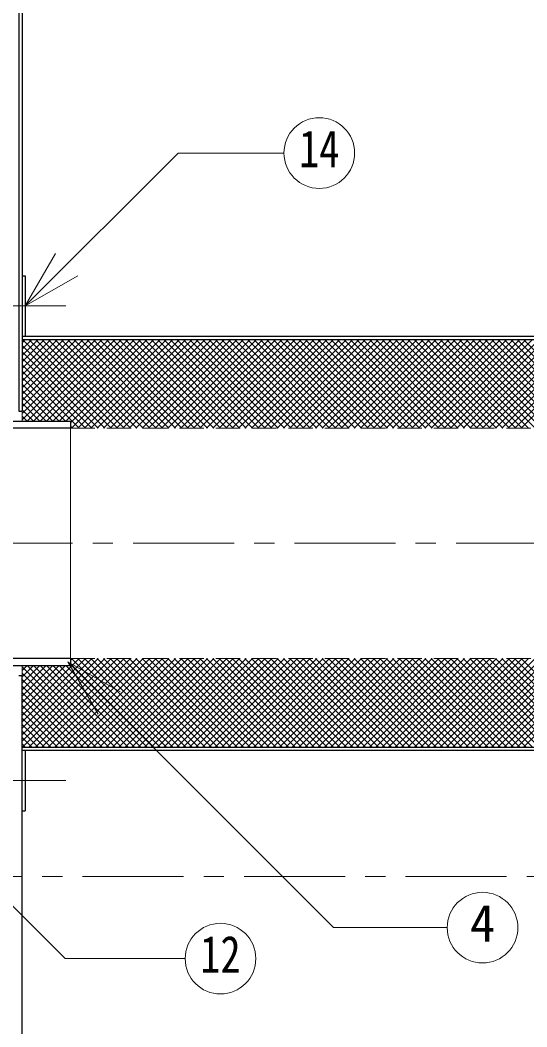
# Model space of a CAD drawing. Units: millimetres at full size, sheet at 1:10; details may follow other scales. Extents: x -2092 to 1958, y -1356 to 1454.
# Drawn here: x -240.5 to 10.6, y -725.2 to -226.7 of the extents above; entities that cross this region are included whole.
import ezdxf
from ezdxf.enums import TextEntityAlignment as Align

# ---------------------------------------------------------------- set-up
doc = ezdxf.new("R2010")
doc.units = ezdxf.units.MM
doc.header["$LTSCALE"] = 10
doc.linetypes.add('CHAIN1', pattern=[8, 5, -1, 1, -1])
doc.linetypes.add('DASHED1', pattern=[1.8, 1.2, -0.6])
doc.layers.add('0-0_ﾚｲﾔ1', color=4, linetype='Continuous', lineweight=9)
doc.styles.add('ＭＳ ゴシック', font='')
doc.styles.get('ＭＳ ゴシック').set_extended_font_data('MS Gothic')

msp = doc.modelspace()

# ---------------------------------------------------------------- linework, layer by layer
at = {"layer": '0-0_ﾚｲﾔ1', "color": 5, "lineweight": 25}
for p, q in [((-239.49, -111.18), (-239.49, -420.28)), ((-239.49, -383.28), (260.51, -383.28)), ((-239.49, -384.88), (258.91, -384.88)), ((-299.49, -425.28), (-215.49, -425.28)), ((-215.49, -542.78), (-299.49, -542.78)), ((-215.49, -542.78), (-215.49, -546.28)), ((-299.49, -546.28), (-215.49, -546.28)), ((-241.09, -551.28), (-239.49, -551.28)), ((-239.49, -914.98), (-239.49, -551.28)), ((-239.49, -586.68), (258.91, -586.68)), ((-239.49, -588.28), (260.51, -588.28)), ((-237.89, -588.28), (-237.89, -618.28)), ((-239.49, -618.28), (-237.89, -618.28))]:
    msp.add_line(p, q, dxfattribs=at)
at = {"layer": '0-0_ﾚｲﾔ1', "color": 7, "lineweight": 18}
for p, q in [((-237.89, -368.28), (-162.16, -292.55)), ((-109.74, -292.55), (-162.16, -292.55)), ((-237.89, -368.28), (-222.89, -342.3)), ((-237.89, -368.28), (-211.91, -353.28)), ((-239.49, -425.28), (-239.49, -420.28)), ((-215.49, -542.78), (-215.49, -428.78)), ((-379.62, -530.03), (-218.22, -691.43)), ((-239.49, -551.28), (-239.49, -546.28)), ((-216.85, -544.39), (-201.85, -570.38)), ((-216.85, -544.39), (-190.87, -559.39)), ((-158.69, -691.43), (-218.22, -691.43))]:
    msp.add_line(p, q, dxfattribs=at)
at = {"layer": '0-0_ﾚｲﾔ1', "linetype": 'CHAIN1'}
for p, q in [((-261.09, -368.28), (-217.89, -368.28)), ((-504.49, -485.78), (690.51, -485.78)), ((-261.09, -603.28), (-217.89, -603.28)), ((640.51, -650.78), (-337.99, -650.78))]:
    msp.add_line(p, q, dxfattribs=at)
at = {"layer": '0-0_ﾚｲﾔ1'}
for p, q in [((-239.49, -424.65), (-199.73, -384.88)), ((-239.49, -421.46), (-202.91, -384.88)), ((-239.49, -418.28), (-206.09, -384.88)), ((-239.49, -415.1), (-209.27, -384.88)), ((-239.49, -411.92), (-212.45, -384.88)), ((-239.49, -408.74), (-215.64, -384.88)), ((-239.49, -405.55), (-218.82, -384.88)), ((-239.49, -402.37), (-222, -384.88)), ((-239.49, -399.19), (-225.18, -384.88)), ((-239.49, -396.01), (-228.36, -384.88)), ((-239.49, -392.83), (-231.55, -384.88)), ((-239.49, -389.65), (-234.73, -384.88)), ((-239.49, -386.46), (-237.91, -384.88)), ((-239.49, -387.82), (-198.53, -428.78)), ((-239.25, -384.88), (-195.35, -428.78)), ((-236.94, -425.28), (-196.54, -384.88)), ((-236.07, -384.88), (-192.17, -428.78)), ((-233.76, -425.28), (-193.36, -384.88)), ((-232.88, -384.88), (-188.98, -428.78)), ((-230.58, -425.28), (-190.18, -384.88)), ((-229.7, -384.88), (-185.8, -428.78)), ((-227.4, -425.28), (-187, -384.88)), ((-226.52, -384.88), (-182.62, -428.78)), ((-224.22, -425.28), (-183.82, -384.88)), ((-223.34, -384.88), (-179.44, -428.78)), ((-221.03, -425.28), (-180.63, -384.88)), ((-220.16, -384.88), (-176.26, -428.78)), ((-217.85, -425.28), (-177.45, -384.88)), ((-216.97, -384.88), (-173.07, -428.78)), ((-215.49, -426.1), (-174.27, -384.88)), ((-214.99, -428.78), (-171.09, -384.88)), ((-213.79, -384.88), (-169.89, -428.78)), ((-211.81, -428.78), (-167.91, -384.88)), ((-210.61, -384.88), (-166.71, -428.78)), ((-208.62, -428.78), (-164.72, -384.88)), ((-207.43, -384.88), (-163.53, -428.78)), ((-205.44, -428.78), (-161.54, -384.88)), ((-204.25, -384.88), (-160.35, -428.78)), ((-202.26, -428.78), (-158.36, -384.88)), ((-201.06, -384.88), (-157.16, -428.78)), ((-199.08, -428.78), (-155.18, -384.88)), ((-197.88, -384.88), (-153.98, -428.78)), ((-195.9, -428.78), (-152, -384.88)), ((-194.7, -384.88), (-150.8, -428.78)), ((-192.71, -428.78), (-148.81, -384.88)), ((-191.52, -384.88), (-147.62, -428.78)), ((-189.53, -428.78), (-145.63, -384.88)), ((-188.34, -384.88), (-144.44, -428.78)), ((-186.35, -428.78), (-142.45, -384.88)), ((-185.16, -384.88), (-141.26, -428.78)), ((-183.17, -428.78), (-139.27, -384.88)), ((-181.97, -384.88), (-138.07, -428.78)), ((-179.99, -428.78), (-136.09, -384.88)), ((-178.79, -384.88), (-134.89, -428.78)), ((-176.8, -428.78), (-132.9, -384.88)), ((-175.61, -384.88), (-131.71, -428.78)), ((-173.62, -428.78), (-129.72, -384.88)), ((-172.43, -384.88), (-128.53, -428.78)), ((-170.44, -428.78), (-126.54, -384.88)), ((-169.25, -384.88), (-125.35, -428.78)), ((-167.26, -428.78), (-123.36, -384.88)), ((-166.06, -384.88), (-122.16, -428.78)), ((-164.08, -428.78), (-120.18, -384.88)), ((-162.88, -384.88), (-118.98, -428.78)), ((-160.89, -428.78), (-116.99, -384.88)), ((-159.7, -384.88), (-115.8, -428.78)), ((-157.71, -428.78), (-113.81, -384.88)), ((-156.52, -384.88), (-112.62, -428.78)), ((-154.53, -428.78), (-110.63, -384.88)), ((-153.34, -384.88), (-109.44, -428.78)), ((-151.35, -428.78), (-107.45, -384.88)), ((-150.15, -384.88), (-106.25, -428.78)), ((-148.17, -428.78), (-104.27, -384.88)), ((-146.97, -384.88), (-103.07, -428.78)), ((-144.98, -428.78), (-101.08, -384.88)), ((-143.79, -384.88), (-99.89, -428.78)), ((-141.8, -428.78), (-97.9, -384.88)), ((-140.61, -384.88), (-96.71, -428.78)), ((-138.62, -428.78), (-94.72, -384.88)), ((-137.43, -384.88), (-93.53, -428.78)), ((-135.44, -428.78), (-91.54, -384.88)), ((-134.24, -384.88), (-90.34, -428.78)), ((-132.26, -428.78), (-88.36, -384.88)), ((-131.06, -384.88), (-87.16, -428.78)), ((-129.07, -428.78), (-85.17, -384.88)), ((-127.88, -384.88), (-83.98, -428.78)), ((-125.89, -428.78), (-81.99, -384.88)), ((-124.7, -384.88), (-80.8, -428.78)), ((-122.71, -428.78), (-78.81, -384.88)), ((-121.52, -384.88), (-77.62, -428.78)), ((-119.53, -428.78), (-75.63, -384.88)), ((-118.33, -384.88), (-74.43, -428.78)), ((-116.35, -428.78), (-72.45, -384.88)), ((-115.15, -384.88), (-71.25, -428.78)), ((-113.16, -428.78), (-69.26, -384.88)), ((-111.97, -384.88), (-68.07, -428.78)), ((-109.98, -428.78), (-66.08, -384.88)), ((-108.79, -384.88), (-64.89, -428.78)), ((-106.8, -428.78), (-62.9, -384.88)), ((-105.61, -384.88), (-61.71, -428.78)), ((-103.62, -428.78), (-59.72, -384.88)), ((-102.42, -384.88), (-58.52, -428.78)), ((-100.44, -428.78), (-56.54, -384.88)), ((-99.24, -384.88), (-55.34, -428.78)), ((-97.25, -428.78), (-53.35, -384.88)), ((-96.06, -384.88), (-52.16, -428.78)), ((-94.07, -428.78), (-50.17, -384.88)), ((-92.88, -384.88), (-48.98, -428.78)), ((-90.89, -428.78), (-46.99, -384.88)), ((-89.7, -384.88), (-45.8, -428.78)), ((-87.71, -428.78), (-43.81, -384.88)), ((-86.51, -384.88), (-42.61, -428.78)), ((-84.53, -428.78), (-40.63, -384.88)), ((-83.33, -384.88), (-39.43, -428.78)), ((-81.34, -428.78), (-37.44, -384.88)), ((-80.15, -384.88), (-36.25, -428.78)), ((-78.16, -428.78), (-34.26, -384.88)), ((-76.97, -384.88), (-33.07, -428.78)), ((-74.98, -428.78), (-31.08, -384.88)), ((-73.79, -384.88), (-29.89, -428.78)), ((-71.8, -428.78), (-27.9, -384.88)), ((-70.6, -384.88), (-26.7, -428.78)), ((-68.62, -428.78), (-24.72, -384.88)), ((-67.42, -384.88), (-23.52, -428.78)), ((-65.43, -428.78), (-21.53, -384.88)), ((-64.24, -384.88), (-20.34, -428.78)), ((-62.25, -428.78), (-18.35, -384.88)), ((-61.06, -384.88), (-17.16, -428.78)), ((-59.07, -428.78), (-15.17, -384.88)), ((-57.88, -384.88), (-13.98, -428.78)), ((-55.89, -428.78), (-11.99, -384.88)), ((-54.69, -384.88), (-10.79, -428.78)), ((-52.71, -428.78), (-8.81, -384.88)), ((-51.51, -384.88), (-7.61, -428.78)), ((-49.52, -428.78), (-5.62, -384.88)), ((-48.33, -384.88), (-4.43, -428.78)), ((-46.34, -428.78), (-2.44, -384.88)), ((-45.15, -384.88), (-1.25, -428.78)), ((-43.16, -428.78), (0.74, -384.88)), ((-41.97, -384.88), (1.93, -428.78)), ((-39.98, -428.78), (3.92, -384.88)), ((-38.78, -384.88), (5.12, -428.78)), ((-36.8, -428.78), (7.1, -384.88)), ((-35.6, -384.88), (8.3, -428.78)), ((-33.61, -428.78), (10.29, -384.88)), ((-32.42, -384.88), (11.48, -428.78)), ((-30.43, -428.78), (13.47, -384.88)), ((-29.24, -384.88), (14.66, -428.78)), ((-27.25, -428.78), (16.65, -384.88)), ((-26.06, -384.88), (17.84, -428.78)), ((-24.07, -428.78), (19.83, -384.88)), ((-22.87, -384.88), (21.03, -428.78)), ((-20.89, -428.78), (23.01, -384.88)), ((-19.69, -384.88), (24.21, -428.78)), ((-17.71, -428.78), (26.19, -384.88)), ((-16.51, -384.88), (27.39, -428.78)), ((-14.52, -428.78), (29.38, -384.88)), ((-13.33, -384.88), (30.57, -428.78)), ((-11.34, -428.78), (32.56, -384.88)), ((-10.15, -384.88), (33.75, -428.78)), ((-8.16, -428.78), (35.74, -384.88)), ((-6.96, -384.88), (36.94, -428.78)), ((-4.98, -428.78), (38.92, -384.88)), ((-3.78, -384.88), (40.12, -428.78)), ((-1.8, -428.78), (42.1, -384.88)), ((-0.6, -384.88), (43.3, -428.78)), ((1.39, -428.78), (45.29, -384.88)), ((2.58, -384.88), (46.48, -428.78)), ((4.57, -428.78), (48.47, -384.88)), ((5.76, -384.88), (49.66, -428.78)), ((7.75, -428.78), (51.65, -384.88)), ((8.95, -384.88), (52.85, -428.78)), ((-239.49, -391), (-201.71, -428.78)), ((-239.49, -394.18), (-204.89, -428.78)), ((-239.49, -397.36), (-208.08, -428.78)), ((-239.49, -400.54), (-211.26, -428.78)), ((-239.49, -403.73), (-217.94, -425.28)), ((-239.49, -406.91), (-221.12, -425.28)), ((-239.49, -410.09), (-224.3, -425.28)), ((-239.49, -413.27), (-227.49, -425.28)), ((-239.49, -416.45), (-230.67, -425.28)), ((-239.49, -419.64), (-233.85, -425.28)), ((-239.49, -422.82), (-237.03, -425.28)), ((-215.49, -427.73), (-214.44, -428.78)), ((-239.49, -583.75), (-198.53, -542.78)), ((-239.49, -580.56), (-201.71, -542.78)), ((-239.49, -577.38), (-204.89, -542.78)), ((-239.49, -574.2), (-208.07, -542.78)), ((-239.49, -571.02), (-211.25, -542.78)), ((-239.24, -586.68), (-195.34, -542.78)), ((-236.06, -586.68), (-192.16, -542.78)), ((-232.88, -586.68), (-188.98, -542.78)), ((-229.7, -586.68), (-185.8, -542.78)), ((-226.52, -586.68), (-182.62, -542.78)), ((-223.33, -586.68), (-179.43, -542.78)), ((-220.15, -586.68), (-176.25, -542.78)), ((-216.97, -586.68), (-173.07, -542.78)), ((-215.49, -543.84), (-214.44, -542.78)), ((-214.99, -542.78), (-171.09, -586.68)), ((-213.79, -586.68), (-169.89, -542.78)), ((-211.81, -542.78), (-167.91, -586.68)), ((-210.61, -586.68), (-166.71, -542.78)), ((-208.63, -542.78), (-164.73, -586.68)), ((-207.42, -586.68), (-163.52, -542.78)), ((-205.45, -542.78), (-161.55, -586.68)), ((-204.24, -586.68), (-160.34, -542.78)), ((-202.26, -542.78), (-158.36, -586.68)), ((-201.06, -586.68), (-157.16, -542.78)), ((-199.08, -542.78), (-155.18, -586.68)), ((-197.88, -586.68), (-153.98, -542.78)), ((-195.9, -542.78), (-152, -586.68)), ((-194.7, -586.68), (-150.8, -542.78)), ((-192.72, -542.78), (-148.82, -586.68)), ((-191.51, -586.68), (-147.61, -542.78)), ((-189.54, -542.78), (-145.64, -586.68)), ((-188.33, -586.68), (-144.43, -542.78)), ((-186.35, -542.78), (-142.45, -586.68)), ((-185.15, -586.68), (-141.25, -542.78)), ((-183.17, -542.78), (-139.27, -586.68)), ((-181.97, -586.68), (-138.07, -542.78)), ((-179.99, -542.78), (-136.09, -586.68)), ((-178.79, -586.68), (-134.89, -542.78)), ((-176.81, -542.78), (-132.91, -586.68)), ((-175.61, -586.68), (-131.71, -542.78)), ((-173.63, -542.78), (-129.73, -586.68)), ((-172.42, -586.68), (-128.52, -542.78)), ((-170.44, -542.78), (-126.54, -586.68)), ((-169.24, -586.68), (-125.34, -542.78)), ((-167.26, -542.78), (-123.36, -586.68)), ((-166.06, -586.68), (-122.16, -542.78)), ((-164.08, -542.78), (-120.18, -586.68)), ((-162.88, -586.68), (-118.98, -542.78)), ((-160.9, -542.78), (-117, -586.68)), ((-159.7, -586.68), (-115.8, -542.78)), ((-157.72, -542.78), (-113.82, -586.68)), ((-156.51, -586.68), (-112.61, -542.78)), ((-154.53, -542.78), (-110.63, -586.68)), ((-153.33, -586.68), (-109.43, -542.78)), ((-151.35, -542.78), (-107.45, -586.68)), ((-150.15, -586.68), (-106.25, -542.78)), ((-148.17, -542.78), (-104.27, -586.68)), ((-146.97, -586.68), (-103.07, -542.78)), ((-144.99, -542.78), (-101.09, -586.68)), ((-143.79, -586.68), (-99.89, -542.78)), ((-141.81, -542.78), (-97.91, -586.68)), ((-140.6, -586.68), (-96.7, -542.78)), ((-138.62, -542.78), (-94.72, -586.68)), ((-137.42, -586.68), (-93.52, -542.78)), ((-135.44, -542.78), (-91.54, -586.68)), ((-134.24, -586.68), (-90.34, -542.78)), ((-132.26, -542.78), (-88.36, -586.68)), ((-131.06, -586.68), (-87.16, -542.78)), ((-129.08, -542.78), (-85.18, -586.68)), ((-127.88, -586.68), (-83.98, -542.78)), ((-125.9, -542.78), (-82, -586.68)), ((-124.69, -586.68), (-80.79, -542.78)), ((-122.71, -542.78), (-78.81, -586.68)), ((-121.51, -586.68), (-77.61, -542.78)), ((-119.53, -542.78), (-75.63, -586.68)), ((-118.33, -586.68), (-74.43, -542.78)), ((-116.35, -542.78), (-72.45, -586.68)), ((-115.15, -586.68), (-71.25, -542.78)), ((-113.17, -542.78), (-69.27, -586.68)), ((-111.97, -586.68), (-68.07, -542.78)), ((-109.99, -542.78), (-66.09, -586.68)), ((-108.78, -586.68), (-64.88, -542.78)), ((-106.8, -542.78), (-62.9, -586.68)), ((-105.6, -586.68), (-61.7, -542.78)), ((-103.62, -542.78), (-59.72, -586.68)), ((-102.42, -586.68), (-58.52, -542.78)), ((-100.44, -542.78), (-56.54, -586.68)), ((-99.24, -586.68), (-55.34, -542.78)), ((-97.26, -542.78), (-53.36, -586.68)), ((-96.06, -586.68), (-52.16, -542.78)), ((-94.08, -542.78), (-50.18, -586.68)), ((-92.87, -586.68), (-48.97, -542.78)), ((-90.89, -542.78), (-46.99, -586.68)), ((-89.69, -586.68), (-45.79, -542.78)), ((-87.71, -542.78), (-43.81, -586.68)), ((-86.51, -586.68), (-42.61, -542.78)), ((-84.53, -542.78), (-40.63, -586.68)), ((-83.33, -586.68), (-39.43, -542.78)), ((-81.35, -542.78), (-37.45, -586.68)), ((-80.15, -586.68), (-36.25, -542.78)), ((-78.17, -542.78), (-34.27, -586.68)), ((-76.96, -586.68), (-33.06, -542.78)), ((-74.98, -542.78), (-31.08, -586.68)), ((-73.78, -586.68), (-29.88, -542.78)), ((-71.8, -542.78), (-27.9, -586.68)), ((-70.6, -586.68), (-26.7, -542.78)), ((-68.62, -542.78), (-24.72, -586.68)), ((-67.42, -586.68), (-23.52, -542.78)), ((-65.44, -542.78), (-21.54, -586.68)), ((-64.24, -586.68), (-20.34, -542.78)), ((-62.26, -542.78), (-18.36, -586.68)), ((-61.05, -586.68), (-17.15, -542.78)), ((-59.07, -542.78), (-15.17, -586.68)), ((-57.87, -586.68), (-13.97, -542.78)), ((-55.89, -542.78), (-11.99, -586.68)), ((-54.69, -586.68), (-10.79, -542.78)), ((-52.71, -542.78), (-8.81, -586.68)), ((-51.51, -586.68), (-7.61, -542.78)), ((-49.53, -542.78), (-5.63, -586.68)), ((-48.33, -586.68), (-4.43, -542.78)), ((-46.35, -542.78), (-2.45, -586.68)), ((-45.14, -586.68), (-1.24, -542.78)), ((-43.16, -542.78), (0.74, -586.68)), ((-41.96, -586.68), (1.94, -542.78)), ((-39.98, -542.78), (3.92, -586.68)), ((-38.78, -586.68), (5.12, -542.78)), ((-36.8, -542.78), (7.1, -586.68)), ((-35.6, -586.68), (8.3, -542.78)), ((-33.62, -542.78), (10.28, -586.68)), ((-32.42, -586.68), (11.48, -542.78)), ((-30.44, -542.78), (13.46, -586.68)), ((-29.23, -586.68), (14.67, -542.78)), ((-27.26, -542.78), (16.64, -586.68)), ((-26.05, -586.68), (17.85, -542.78)), ((-24.07, -542.78), (19.83, -586.68)), ((-22.87, -586.68), (21.03, -542.78)), ((-20.89, -542.78), (23.01, -586.68)), ((-19.69, -586.68), (24.21, -542.78)), ((-17.71, -542.78), (26.19, -586.68)), ((-16.51, -586.68), (27.39, -542.78)), ((-14.53, -542.78), (29.37, -586.68)), ((-13.32, -586.68), (30.58, -542.78)), ((-11.35, -542.78), (32.55, -586.68)), ((-10.14, -586.68), (33.76, -542.78)), ((-8.16, -542.78), (35.74, -586.68)), ((-6.96, -586.68), (36.94, -542.78)), ((-4.98, -542.78), (38.92, -586.68)), ((-3.78, -586.68), (40.12, -542.78)), ((-1.8, -542.78), (42.1, -586.68)), ((-0.6, -586.68), (43.3, -542.78)), ((1.38, -542.78), (45.28, -586.68)), ((2.59, -586.68), (46.49, -542.78)), ((4.56, -542.78), (48.46, -586.68)), ((5.77, -586.68), (49.67, -542.78)), ((7.75, -542.78), (51.65, -586.68)), ((8.95, -586.68), (52.85, -542.78)), ((-239.49, -567.84), (-217.94, -546.28)), ((-239.49, -564.65), (-221.12, -546.28)), ((-239.49, -561.47), (-224.3, -546.28)), ((-239.49, -558.29), (-227.48, -546.28)), ((-239.49, -555.11), (-230.66, -546.28)), ((-239.49, -551.93), (-233.85, -546.28)), ((-239.49, -548.74), (-237.03, -546.28)), ((-239.49, -546.92), (-199.73, -586.68)), ((-236.95, -546.28), (-196.55, -586.68)), ((-233.77, -546.28), (-193.37, -586.68)), ((-230.58, -546.28), (-190.18, -586.68)), ((-227.4, -546.28), (-187, -586.68)), ((-224.22, -546.28), (-183.82, -586.68)), ((-221.04, -546.28), (-180.64, -586.68)), ((-217.86, -546.28), (-177.46, -586.68)), ((-215.49, -545.46), (-174.27, -586.68)), ((-239.49, -550.1), (-202.91, -586.68)), ((-239.49, -553.28), (-206.09, -586.68)), ((-239.49, -556.46), (-209.28, -586.68)), ((-239.49, -559.64), (-212.46, -586.68)), ((-239.49, -562.83), (-215.64, -586.68)), ((-239.49, -566.01), (-218.82, -586.68)), ((-239.49, -569.19), (-222, -586.68)), ((-239.49, -572.37), (-225.19, -586.68)), ((-239.49, -575.55), (-228.37, -586.68)), ((-239.49, -578.74), (-231.55, -586.68)), ((-239.49, -581.92), (-234.73, -586.68)), ((-239.49, -585.1), (-237.91, -586.68))]:
    msp.add_line(p, q, dxfattribs=at)
at = {"layer": '0-0_ﾚｲﾔ1', "linetype": 'DASHED1'}
for p, q in [((-215.49, -428.78), (295.51, -428.78)), ((-215.49, -542.78), (295.51, -542.78))]:
    msp.add_line(p, q, dxfattribs=at)
at = {"layer": '0-0_ﾚｲﾔ1', "color": 5, "lineweight": 25}
for points in [[(-241.09, -110.38), (-241.09, -420.28), (-239.49, -420.28)], [(-239.49, -353.28), (-237.89, -353.28), (-237.89, -383.28)], [(-215.49, -425.28), (-215.49, -428.78), (-299.49, -428.78)]]:
    msp.add_lwpolyline(points, dxfattribs=at)
at = {"layer": '0-0_ﾚｲﾔ1', "color": 7, "lineweight": 18}
msp.add_lwpolyline([(-216.85, -544.39), (-85.16, -676.08), (-28.86, -676.08)], dxfattribs=at)
for centre in [(-92.24, -292.55), (-11.36, -676.08), (-141.19, -691.43)]:
    msp.add_circle(centre, 17.5, dxfattribs=at)

# ---------------------------------------------------------------- texts
at = {"layer": '0-0_ﾚｲﾔ1', "color": 7, "style": 'ＭＳ ゴシック', "width": 0.8}
for s, p in [('14', (-102.24, -305.05)), ('12', (-151.19, -703.93))]:
    msp.add_text(s, height=18.33, dxfattribs=at).set_placement(p, align=Align.BOTTOM_LEFT)
at = {"layer": '0-0_ﾚｲﾔ1', "color": 7, "style": 'ＭＳ ゴシック'}
msp.add_text('4', height=18.33, dxfattribs=at).set_placement((-17.61, -688.58), align=Align.BOTTOM_LEFT)

doc.saveas('drawing.dxf')
